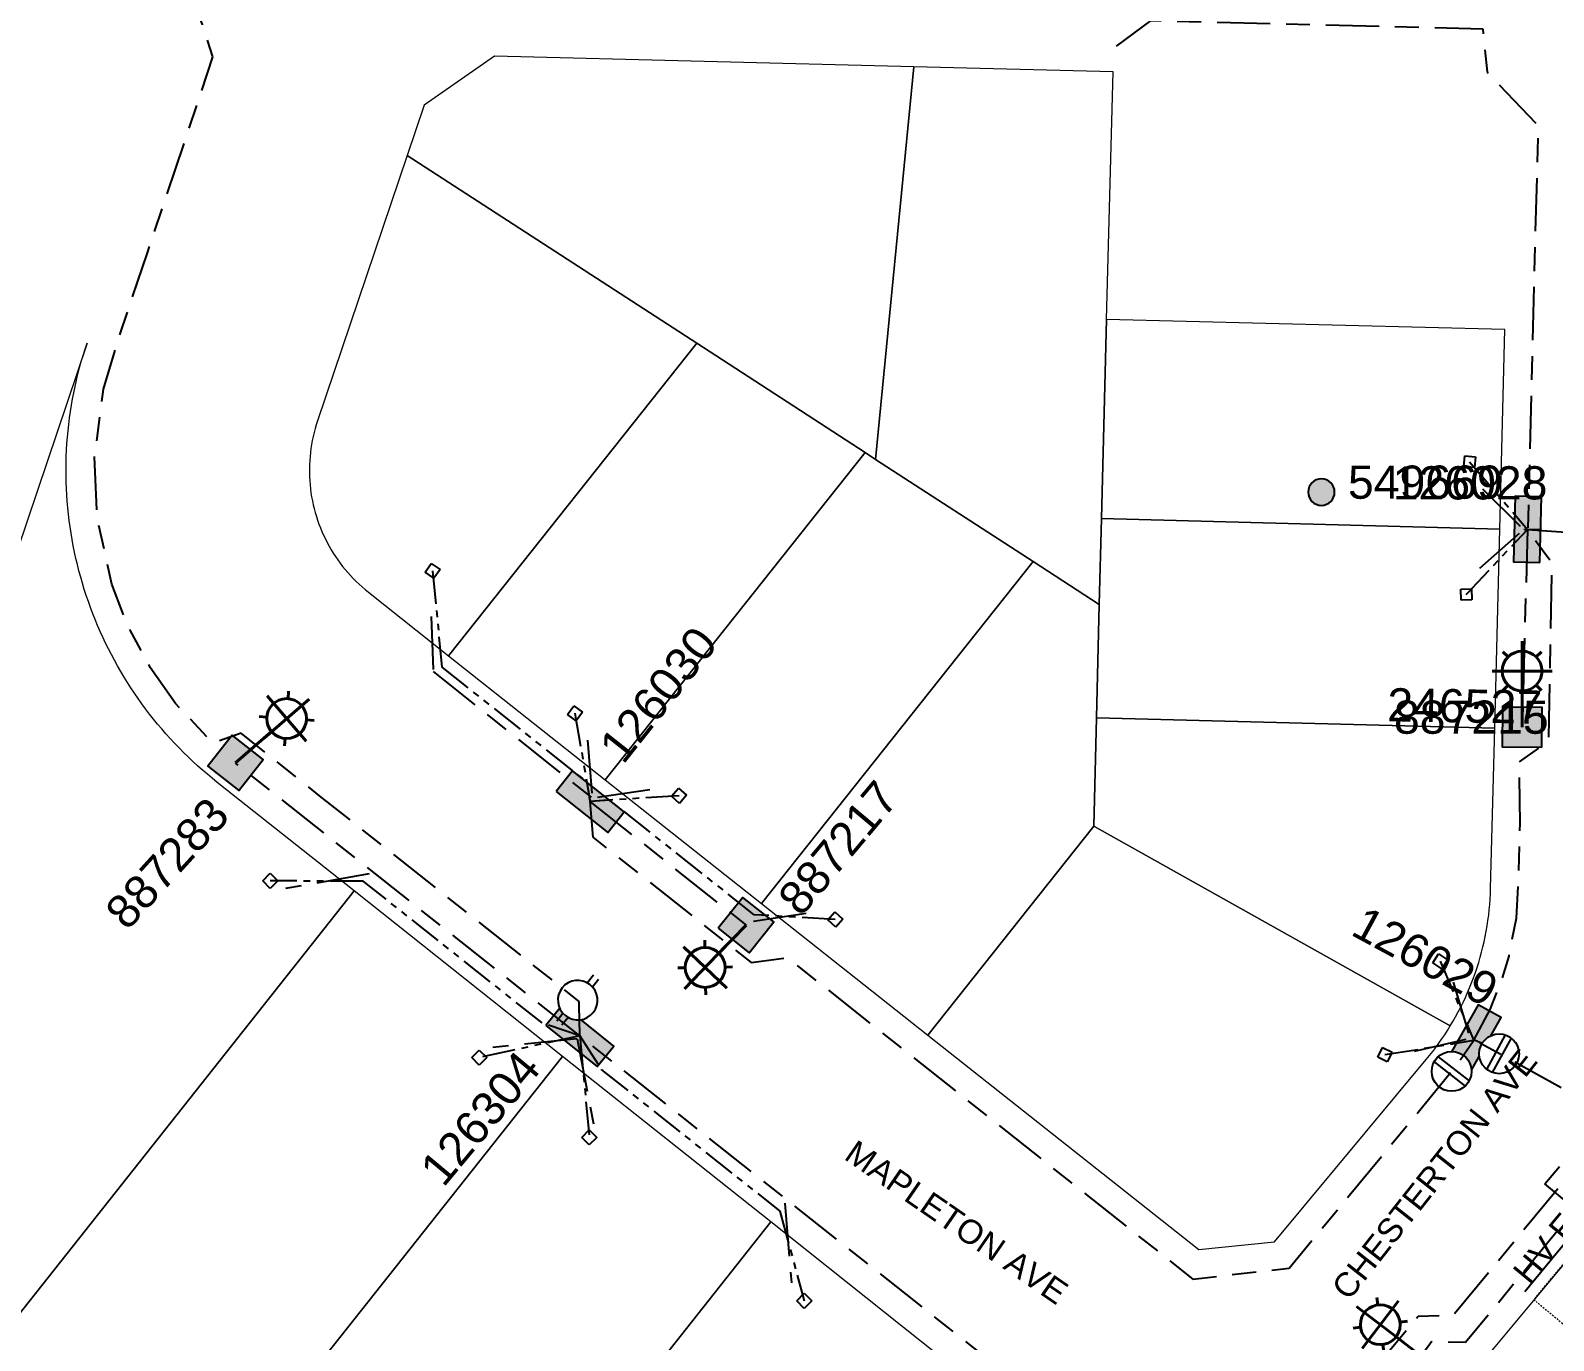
# Model space of a CAD drawing. Header units: metres. Extents: x 308667 to 309873, y 6270550 to 6271594.
# Drawn here: x 308833 to 308947.7, y 6271257.1 to 6271355.8 of the extents above; entities that cross this region are included whole.
import ezdxf
from ezdxf.enums import TextEntityAlignment as Align

# ---------------------------------------------------------------- set-up
doc = ezdxf.new("R2010")
doc.units = ezdxf.units.M
for name, pattern in [('Cable Exist UG', [8.2, 4, -1.2, 1.8, -1.2]), ('DASHED', [0.75, 0.5, -0.25]), ('HIDDEN2', [0.1875, 0.125, -0.0625]), ('PHANTOMX2', [5, 2.5, -0.5, 0.5, -0.5, 0.5, -0.5])]:
    doc.linetypes.add(name, pattern=pattern)
doc.layers.get('0').update_dxf_attribs({"color": 6})
for name, color, linetype, lineweight in [('Cadastre Land Parcels_SP_EXT', 96, 'Continuous', 15), ('Cadastre Other Property_SP_EXT', 96, 'DASHED', 15), ('Cadastre Roads_SP_EXT', 54, 'Continuous', 15), ('Mains_HV_EXT', 11, 'Continuous', 25), ('Mains_LV_EXT', 161, 'Continuous', 25), ('Mains_LV_SL_EXT', 141, 'Continuous', 25)]:
    doc.layers.add(name, color=color, linetype=linetype, lineweight=lineweight)
for name, color, linetype in [('Equip_LV_EXT', 7, 'Continuous'), ('Equip_SP_SL_EXT', 7, 'Continuous'), ('Services_SP_EXT', 42, 'PHANTOMX2'), ('SupportsOH_SP_TR_HV_LV_SL_EXT', 7, 'Continuous'), ('SupportsUG_SP_LV_EXT', 7, 'Continuous'), ('SupportsUG_SP_LV_SL_EXT', 7, 'Continuous'), ('Trench_SP_EXT', 7, 'Continuous')]:
    doc.layers.add(name, color=color, linetype=linetype)
doc.styles.add('COLUMN_LABEL', font='arial.ttf')
doc.styles.add('iecARIAL', font='arial.ttf', dxfattribs={"height": 2})
doc.styles.add('POLE_LABEL', font='arial.ttf', dxfattribs={"height": 2})
doc.styles.get("Standard").update_dxf_attribs({"font": 'arial.ttf'})
doc.linetypes.add('Cable E UG', pattern='A,6,-0.5,["E",Standard,S=1.7,R=0,X=0.5,Y=-1],-2.9', length=9.4)

# ---------------------------------------------------------------- blocks, each defined once
blk = doc.blocks.new('COLUMN_EXT')
blk.add_hatch(color=256).paths.add_polyline_path([(-1.49, 1.48), (-1.49, -1.49), (1.48, -1.49), (1.48, 1.48)])
blk.add_lwpolyline([(-1.49, -1.49), (1.48, -1.49), (1.48, 1.48), (-1.49, 1.48)], close=True)
for tag, height, style, flags, p in [('ASSET_NUM', 2.5, 'COLUMN_LABEL', 8, (2, 2)), ('STRUCTURE_PLANT_NUMBER', 0.2, 'POLE_LABEL', 9, (1.81, 0.03)), ('STREET_CODE', 0.2, 'COLUMN_LABEL', 9, (1.81, -0.2))]:
    blk.add_attdef(tag, text='', height=height, dxfattribs=dict(style=style, flags=flags)).set_placement(p, align=Align.MIDDLE_LEFT)
at = {"flags": 9}
for tag, p in [('COLUMN_TYPE', (1.81, -0.4)), ('OWNED_BY', (1.81, -0.6)), ('STATE', (1.81, -0.8)), ('USAGE', (1.81, -1)), ('LEGEND', (1.81, -1.2)), ('STREETNAME', (1.81, -1.6)), ('SUBURB', (1.81, -1.8)), ('LOCATION', (1.81, -1.4)), ('NOTES', (1.81, -2))]:
    blk.add_attdef(tag, text='', height=0.2, dxfattribs=at).set_placement(p, align=Align.MIDDLE_LEFT)
at = {"flags": 1}
blk.add_attdef('Z', (1.81, -2.35), '', height=0.2, dxfattribs=at)
blk = doc.blocks.new('PILLAR_EXT')
blk.add_hatch(color=256).paths.add_polyline_path([(-2.475, 0.99), (-2.475, -0.99), (2.475, -0.99), (2.475, 0.99)])
blk.add_lwpolyline([(-2.475, -0.99), (2.475, -0.99), (2.475, 0.99), (-2.475, 0.99)], close=True)
at = {"style": 'iecARIAL', "flags": 8}
blk.add_attdef('ASSET_NUM', (1.5, 3.5), '', height=2.5, dxfattribs=at)
for tag, p, flags in [('OWNED_BY', (0, -0.2), 9), ('STATE', (0, -0.4), 9), ('SUPPORT_TYPE', (0, -0.6), 9), ('USAGE', (0, -0.8), 9), ('LEGEND', (0, -1), 9), ('LOCATION', (0, -1.2), 9), ('STREETNAME', (0, -1.8), 9), ('SUBURB', (0, -2), 1), ('NOTES', (0, -1.4), 9), ('PARENT', (0, -1.6), 9)]:
    blk.add_attdef(tag, p, '', height=0.2, dxfattribs=dict(flags=flags))
blk = doc.blocks.new('*U408')
at = {"lineweight": 40}
for p, q in [((2.16, 1.87), (5.56, 4.81)), ((2.39, 5.04), (5.33, 1.63)), ((4.01, 5.39), (3.97, 4.83)), ((1.8, 3.49), (2.37, 3.45)), ((0, 0), (2.73, 2.36)), ((5.92, 3.19), (5.36, 3.23)), ((3.71, 1.28), (3.75, 1.84))]:
    blk.add_line(p, q, dxfattribs=at)
blk.add_circle((3.86, 3.34), 1.5, dxfattribs=at)
at = {"style": 'iecARIAL', "flags": 8}
blk.add_attdef('ASSET_NUM', (1.5, 1.5), '', height=2.5, dxfattribs=at)
for tag, p, height, flags in [('CONSTRUCTED_VOLTAGE', (0.98, -0.65), 0.2, 9), ('CONTROL_TYPE', (0.98, -0.85), 0.2, 9), ('LANTERN_PURPOSE', (0.98, -1.05), 0.2, 9), ('LANTERN_TYPE', (0.98, -1.25), 0.2, 9), ('LNUMBER', (2.18, -3.25), 2.5, 8), ('OPERATING_VOLTAGE', (0.98, -1.65), 0.2, 9), ('ORIENTATION', (0.98, -1.85), 0.2, 9), ('OWNED_BY', (0.98, -2.05), 0.2, 9), ('STATE', (0.98, -2.25), 0.2, 9), ('NO_PHASES', (0.98, -1.45), 0.2, 9), ('USAGE', (0.98, -2.45), 0.2, 9), ('CEXIST', (0.98, -2.65), 0.2, 9), ('CNEW', (0.98, -2.85), 0.2, 9), ('CNUMBER', (0.98, -3.05), 0.2, 9), ('CREMOVE', (0.98, -3.25), 0.2, 9), ('CREPLACE', (0.98, -3.45), 0.2, 9), ('LKINGHEIGHT', (0.98, -3.65), 0.2, 9), ('LBRACKET', (0.98, -3.85), 0.2, 9), ('LBRACKETVOCAB', (0.98, -4.05), 0.2, 9), ('LCATEGORY', (0.98, -4.25), 0.2, 9), ('LCHARGE1', (0.98, -4.45), 0.2, 9), ('LCHARGE1PERCENT', (0.98, -4.65), 0.2, 9), ('LCHARGE2', (0.98, -4.85), 0.2, 9), ('LCHARGE2PERCENT', (0.98, -5.05), 0.2, 9), ('LCHARGE3', (0.98, -5.25), 0.2, 9), ('LCHARGE3PERCENT', (0.98, -5.45), 0.2, 9), ('LEXIST', (0.98, -5.65), 0.2, 9), ('LLAMP', (0.98, -5.85), 0.2, 9), ('LLAMPVOCAB', (0.98, -6.05), 0.2, 9), ('LMAST', (0.98, -6.25), 0.2, 9), ('LMASTVOCAB', (0.98, -6.45), 0.2, 9), ('LNEW', (0.98, -6.65), 0.2, 9), ('LANTNUMBER', (0.98, -6.85), 0.2, 9), ('LOUTREACH', (0.98, -7.25), 0.2, 9), ('LOUTREACHVOCAB', (0.98, -7.45), 0.2, 9), ('LRATECODE', (0.98, -7.65), 0.2, 9), ('LREMOVE', (0.98, -7.85), 0.2, 9), ('LREPLACE', (0.98, -8.05), 0.2, 9), ('STREETNAME', (0.98, -9.25), 0.2, 9), ('LTYPE', (0.98, -8.25), 0.2, 9), ('LTYPEVOCAB', (0.98, -8.45), 0.2, 9), ('LEGEND', (0.98, -8.65), 0.2, 9), ('LOCATION', (0.98, -8.85), 0.2, 9), ('NOTES', (0.98, -9.05), 0.2, 9), ('SUBURB', (0.98, -9.45), 0.2, 1)]:
    blk.add_attdef(tag, p, '', height=height, dxfattribs=dict(flags=flags))
blk = doc.blocks.new('*U406')
at = {"lineweight": 40}
for p, q in [((-2.76, 2.12), (-6.33, 4.86)), ((-5.92, 1.71), (-3.18, 5.28)), ((-4.81, 5.54), (-4.74, 4.98)), ((-2.5, 3.76), (-3.06, 3.69)), ((-6.59, 3.22), (-6.03, 3.3)), ((0, 0), (-3.36, 2.58)), ((-4.28, 1.45), (-4.35, 2))]:
    blk.add_line(p, q, dxfattribs=at)
blk.add_circle((-4.55, 3.49), 1.5, dxfattribs=at)
at = {"style": 'iecARIAL', "flags": 8}
blk.add_attdef('ASSET_NUM', (1.5, 1.5), '', height=2.5, dxfattribs=at)
for tag, p, height, flags in [('CONSTRUCTED_VOLTAGE', (0.98, -0.65), 0.2, 9), ('CONTROL_TYPE', (0.98, -0.85), 0.2, 9), ('LANTERN_PURPOSE', (0.98, -1.05), 0.2, 9), ('LANTERN_TYPE', (0.98, -1.25), 0.2, 9), ('LNUMBER', (2.18, -3.25), 2.5, 8), ('OPERATING_VOLTAGE', (0.98, -1.65), 0.2, 9), ('ORIENTATION', (0.98, -1.85), 0.2, 9), ('OWNED_BY', (0.98, -2.05), 0.2, 9), ('STATE', (0.98, -2.25), 0.2, 9), ('NO_PHASES', (0.98, -1.45), 0.2, 9), ('USAGE', (0.98, -2.45), 0.2, 9), ('CEXIST', (0.98, -2.65), 0.2, 9), ('CNEW', (0.98, -2.85), 0.2, 9), ('CNUMBER', (0.98, -3.05), 0.2, 9), ('CREMOVE', (0.98, -3.25), 0.2, 9), ('CREPLACE', (0.98, -3.45), 0.2, 9), ('LKINGHEIGHT', (0.98, -3.65), 0.2, 9), ('LBRACKET', (0.98, -3.85), 0.2, 9), ('LBRACKETVOCAB', (0.98, -4.05), 0.2, 9), ('LCATEGORY', (0.98, -4.25), 0.2, 9), ('LCHARGE1', (0.98, -4.45), 0.2, 9), ('LCHARGE1PERCENT', (0.98, -4.65), 0.2, 9), ('LCHARGE2', (0.98, -4.85), 0.2, 9), ('LCHARGE2PERCENT', (0.98, -5.05), 0.2, 9), ('LCHARGE3', (0.98, -5.25), 0.2, 9), ('LCHARGE3PERCENT', (0.98, -5.45), 0.2, 9), ('LEXIST', (0.98, -5.65), 0.2, 9), ('LLAMP', (0.98, -5.85), 0.2, 9), ('LLAMPVOCAB', (0.98, -6.05), 0.2, 9), ('LMAST', (0.98, -6.25), 0.2, 9), ('LMASTVOCAB', (0.98, -6.45), 0.2, 9), ('LNEW', (0.98, -6.65), 0.2, 9), ('LANTNUMBER', (0.98, -6.85), 0.2, 9), ('LOUTREACH', (0.98, -7.25), 0.2, 9), ('LOUTREACHVOCAB', (0.98, -7.45), 0.2, 9), ('LRATECODE', (0.98, -7.65), 0.2, 9), ('LREMOVE', (0.98, -7.85), 0.2, 9), ('LREPLACE', (0.98, -8.05), 0.2, 9), ('STREETNAME', (0.98, -9.25), 0.2, 9), ('LTYPE', (0.98, -8.25), 0.2, 9), ('LTYPEVOCAB', (0.98, -8.45), 0.2, 9), ('LEGEND', (0.98, -8.65), 0.2, 9), ('LOCATION', (0.98, -8.85), 0.2, 9), ('NOTES', (0.98, -9.05), 0.2, 9), ('SUBURB', (0.98, -9.45), 0.2, 1)]:
    blk.add_attdef(tag, p, '', height=height, dxfattribs=dict(flags=flags))
blk = doc.blocks.new('*U407')
at = {"lineweight": 40}
for p, q in [((0, 0), (-2.04, -2.11)), ((-3.11, -1.13), (-3.1, -1.69)), ((-1.46, -4.75), (-4.7, -1.63)), ((-1.52, -1.57), (-4.64, -4.81)), ((-5.14, -3.22), (-4.58, -3.21)), ((-1.02, -3.15), (-1.58, -3.16)), ((-3.04, -5.25), (-3.05, -4.69))]:
    blk.add_line(p, q, dxfattribs=at)
blk.add_circle((-3.08, -3.19), 1.5, dxfattribs=at)
at = {"style": 'iecARIAL', "flags": 8}
blk.add_attdef('ASSET_NUM', (1.5, 1.5), '', height=2.5, dxfattribs=at)
for tag, p, height, flags in [('CONSTRUCTED_VOLTAGE', (0.98, -0.65), 0.2, 9), ('CONTROL_TYPE', (0.98, -0.85), 0.2, 9), ('LANTERN_PURPOSE', (0.98, -1.05), 0.2, 9), ('LANTERN_TYPE', (0.98, -1.25), 0.2, 9), ('LNUMBER', (2.18, -3.25), 2.5, 8), ('OPERATING_VOLTAGE', (0.98, -1.65), 0.2, 9), ('ORIENTATION', (0.98, -1.85), 0.2, 9), ('OWNED_BY', (0.98, -2.05), 0.2, 9), ('STATE', (0.98, -2.25), 0.2, 9), ('NO_PHASES', (0.98, -1.45), 0.2, 9), ('USAGE', (0.98, -2.45), 0.2, 9), ('CEXIST', (0.98, -2.65), 0.2, 9), ('CNEW', (0.98, -2.85), 0.2, 9), ('CNUMBER', (0.98, -3.05), 0.2, 9), ('CREMOVE', (0.98, -3.25), 0.2, 9), ('CREPLACE', (0.98, -3.45), 0.2, 9), ('LKINGHEIGHT', (0.98, -3.65), 0.2, 9), ('LBRACKET', (0.98, -3.85), 0.2, 9), ('LBRACKETVOCAB', (0.98, -4.05), 0.2, 9), ('LCATEGORY', (0.98, -4.25), 0.2, 9), ('LCHARGE1', (0.98, -4.45), 0.2, 9), ('LCHARGE1PERCENT', (0.98, -4.65), 0.2, 9), ('LCHARGE2', (0.98, -4.85), 0.2, 9), ('LCHARGE2PERCENT', (0.98, -5.05), 0.2, 9), ('LCHARGE3', (0.98, -5.25), 0.2, 9), ('LCHARGE3PERCENT', (0.98, -5.45), 0.2, 9), ('LEXIST', (0.98, -5.65), 0.2, 9), ('LLAMP', (0.98, -5.85), 0.2, 9), ('LLAMPVOCAB', (0.98, -6.05), 0.2, 9), ('LMAST', (0.98, -6.25), 0.2, 9), ('LMASTVOCAB', (0.98, -6.45), 0.2, 9), ('LNEW', (0.98, -6.65), 0.2, 9), ('LANTNUMBER', (0.98, -6.85), 0.2, 9), ('LOUTREACH', (0.98, -7.25), 0.2, 9), ('LOUTREACHVOCAB', (0.98, -7.45), 0.2, 9), ('LRATECODE', (0.98, -7.65), 0.2, 9), ('LREMOVE', (0.98, -7.85), 0.2, 9), ('LREPLACE', (0.98, -8.05), 0.2, 9), ('STREETNAME', (0.98, -9.25), 0.2, 9), ('LTYPE', (0.98, -8.25), 0.2, 9), ('LTYPEVOCAB', (0.98, -8.45), 0.2, 9), ('LEGEND', (0.98, -8.65), 0.2, 9), ('LOCATION', (0.98, -8.85), 0.2, 9), ('NOTES', (0.98, -9.05), 0.2, 9), ('SUBURB', (0.98, -9.45), 0.2, 1)]:
    blk.add_attdef(tag, p, '', height=height, dxfattribs=dict(flags=flags))
blk = doc.blocks.new('SL_LANTERN_EXT')
at = {"lineweight": 40}
for p, q in [((0, 1.97), (0, 6.47)), ((-1.46, 5.68), (-1.06, 5.28)), ((1.46, 5.68), (1.06, 5.28)), ((-2.25, 4.22), (2.25, 4.22)), ((-1.46, 2.76), (-1.06, 3.16)), ((0, 0), (0, 2.72)), ((1.46, 2.76), (1.06, 3.16))]:
    blk.add_line(p, q, dxfattribs=at)
blk.add_circle((0, 4.22), 1.5, dxfattribs=at)
at = {"style": 'iecARIAL', "flags": 8}
blk.add_attdef('ASSET_NUM', (1.5, 1.5), '', height=2.5, dxfattribs=at)
for tag, p, height, flags in [('CONSTRUCTED_VOLTAGE', (0.98, -0.65), 0.2, 9), ('CONTROL_TYPE', (0.98, -0.85), 0.2, 9), ('LANTERN_PURPOSE', (0.98, -1.05), 0.2, 9), ('LANTERN_TYPE', (0.98, -1.25), 0.2, 9), ('LNUMBER', (2.18, -3.25), 2.5, 8), ('OPERATING_VOLTAGE', (0.98, -1.65), 0.2, 9), ('ORIENTATION', (0.98, -1.85), 0.2, 9), ('OWNED_BY', (0.98, -2.05), 0.2, 9), ('STATE', (0.98, -2.25), 0.2, 9), ('NO_PHASES', (0.98, -1.45), 0.2, 9), ('USAGE', (0.98, -2.45), 0.2, 9), ('CEXIST', (0.98, -2.65), 0.2, 9), ('CNEW', (0.98, -2.85), 0.2, 9), ('CNUMBER', (0.98, -3.05), 0.2, 9), ('CREMOVE', (0.98, -3.25), 0.2, 9), ('CREPLACE', (0.98, -3.45), 0.2, 9), ('LKINGHEIGHT', (0.98, -3.65), 0.2, 9), ('LBRACKET', (0.98, -3.85), 0.2, 9), ('LBRACKETVOCAB', (0.98, -4.05), 0.2, 9), ('LCATEGORY', (0.98, -4.25), 0.2, 9), ('LCHARGE1', (0.98, -4.45), 0.2, 9), ('LCHARGE1PERCENT', (0.98, -4.65), 0.2, 9), ('LCHARGE2', (0.98, -4.85), 0.2, 9), ('LCHARGE2PERCENT', (0.98, -5.05), 0.2, 9), ('LCHARGE3', (0.98, -5.25), 0.2, 9), ('LCHARGE3PERCENT', (0.98, -5.45), 0.2, 9), ('LEXIST', (0.98, -5.65), 0.2, 9), ('LLAMP', (0.98, -5.85), 0.2, 9), ('LLAMPVOCAB', (0.98, -6.05), 0.2, 9), ('LMAST', (0.98, -6.25), 0.2, 9), ('LMASTVOCAB', (0.98, -6.45), 0.2, 9), ('LNEW', (0.98, -6.65), 0.2, 9), ('LANTNUMBER', (0.98, -6.85), 0.2, 9), ('LOUTREACH', (0.98, -7.25), 0.2, 9), ('LOUTREACHVOCAB', (0.98, -7.45), 0.2, 9), ('LRATECODE', (0.98, -7.65), 0.2, 9), ('LREMOVE', (0.98, -7.85), 0.2, 9), ('LREPLACE', (0.98, -8.05), 0.2, 9), ('STREETNAME', (0.98, -9.25), 0.2, 9), ('LTYPE', (0.98, -8.25), 0.2, 9), ('LTYPEVOCAB', (0.98, -8.45), 0.2, 9), ('LEGEND', (0.98, -8.65), 0.2, 9), ('LOCATION', (0.98, -8.85), 0.2, 9), ('NOTES', (0.98, -9.05), 0.2, 9), ('SUBURB', (0.98, -9.45), 0.2, 1)]:
    blk.add_attdef(tag, p, '', height=height, dxfattribs=dict(flags=flags))
blk = doc.blocks.new('CCP_EXT')
at = {"flags": 9}
for tag, p in [('STATE', (0, -1.8)), ('LEGEND', (0, -1.4)), ('LIFE_SUPPORT', (0, -1.6)), ('NOTES', (0, -2))]:
    blk.add_attdef(tag, text='', height=0.2, dxfattribs=at).set_placement(p, align=Align.MIDDLE_LEFT)
blk.add_wipeout([(0, 0.57), (0.57, 0), (0, -0.57), (-0.57, 0)])
blk.add_lwpolyline([(-0.57, 0), (0, 0.57), (0.57, 0), (0, -0.57), (-0.57, 0)])
at = {"flags": 1}
blk.add_attdef('Z', (0, 0), '', height=0.2, dxfattribs=at)
at = {"flags": 9}
for tag, p in [('CCP_TYPE', (0, 0)), ('CONSTRUCTED_VOLTAGE', (0, -0.2)), ('OPERATING_VOLTAGE', (0, -0.6)), ('ORIENTATION', (0, -0.8)), ('OWNED_BY', (0, -1)), ('NO_PHASES', (0, -0.4)), ('USAGE', (0, -1.2))]:
    blk.add_attdef(tag, text='', height=0.2, dxfattribs=at).set_placement(p, align=Align.MIDDLE_LEFT)
blk = doc.blocks.new('POLE_EXT')
blk.add_hatch(color=256).paths.add_polyline_path([(-1, 0, 1), (1, 0, 1)])
blk.add_lwpolyline([(-1, 0, 1), (1, 0, 1)], format="xyb", close=True)
at = {"flags": 8}
blk.add_attdef('pNumber', text='', height=2, dxfattribs=at).set_placement((3, 2.5), align=Align.MIDDLE_CENTER)
at = {"style": 'POLE_LABEL', "flags": 9}
for tag, p in [('STRUCTURE_PLANT_NUMBER', (1.35, 0.03)), ('STREET_CODE', (1.35, -0.2))]:
    blk.add_attdef(tag, text='', height=0.2, dxfattribs=at).set_placement(p, align=Align.MIDDLE_LEFT)
at = {"flags": 9}
for tag, p in [('OWNED_BY', (1.35, -0.4)), ('SPECIAL_USE', (1.35, -0.8)), ('STATE', (1.35, -1)), ('PARENT', (1.35, -0.6)), ('USAGE', (1.35, -1.2)), ('cLV', (1.35, -1.4)), ('hDepth', (1.35, -1.6)), ('hDia', (1.35, -1.8)), ('cHV', (1.35, -2)), ('LBRACKET', (1.35, -2.2)), ('LExisting', (1.35, -2.4)), ('cLinedev', (1.35, -3.4)), ('LANTNUMBER', (1.35, -2.6)), ('LOther', (1.35, -2.8)), ('LRemove', (1.35, -3)), ('LEGEND', (1.35, -3.2)), ('pExisting', (1.35, -3.8)), ('pFooting', (1.35, -4.4)), ('pNew', (1.35, -4.6)), ('LOCATION', (1.35, -3.6)), ('PFNUMBER', (1.35, -4)), ('NEWPFNUMBER', (1.35, -4.2)), ('pRelocate', (1.35, -5)), ('pRemove', (1.35, -5.2)), ('pReplace', (1.35, -5.4)), ('pStay', (1.35, -5.6)), ('pType', (1.35, -5.8)), ('cspan', (1.35, -6)), ('STREETNAME', (1.35, -6.2)), ('SUBURB', (1.35, -6.4)), ('NOTES', (1.35, -6.6)), ('MAINTAINED_BY', (1.36, -6.81)), ('OPERATED_BY', (1.36, -7.01))]:
    blk.add_attdef(tag, text='', height=0.2, dxfattribs=at).set_placement(p, align=Align.MIDDLE_LEFT)
at = {"flags": 1}
blk.add_attdef('Z', (1.35, -7.33), '', height=0.2, dxfattribs=at)
blk = doc.blocks.new('LV_UG_LINKS_OPEN_EXT')
for p, q in [((-0.25, 1.47), (-0.25, 2.22)), ((0.25, 1.47), (0.25, 2.22)), ((-0.25, -1.47), (-0.25, -2.22)), ((0.25, -1.47), (0.25, -2.22))]:
    blk.add_line(p, q)
at = {"flags": 9}
for tag, p in [('ACTUAL_STATUS', (0, 0)), ('CONSTRUCTED_VOLTAGE', (0, -0.2)), ('OPERATING_VOLTAGE', (0, -0.6)), ('ORIENTATION', (0, -0.8)), ('STATE', (0, -1)), ('SWITCH_TYPE', (0, -1.2)), ('NO_PHASES', (0, -0.4)), ('USAGE', (0, -1.4)), ('NOTES', (0, -1.6))]:
    blk.add_attdef(tag, text='', height=0.2, dxfattribs=at).set_placement(p, align=Align.MIDDLE_LEFT)
at = {"flags": 1}
blk.add_attdef('Z', (0, 0), '', height=0.2, dxfattribs=at)
blk.add_wipeout([(-0.25, 1.47), (-0.43, 1.43), (-0.61, 1.36), (-0.77, 1.28), (-0.93, 1.17), (-1.07, 1.05), (-1.19, 0.9), (-1.29, 0.75), (-1.38, 0.58), (-1.44, 0.4), (-1.48, 0.22), (-1.49, 0.03), (-1.49, -0.16), (-1.45, -0.34), (-1.4, -0.52), (-1.32, -0.69), (-1.23, -0.85), (-1.11, -1), (-0.98, -1.13), (-0.83, -1.24), (-0.66, -1.34), (-0.49, -1.41), (-0.31, -1.46), (-0.13, -1.49), (0.06, -1.49), (0.25, -1.47), (0.43, -1.43), (0.61, -1.36), (0.77, -1.28), (0.93, -1.17), (1.07, -1.05), (1.19, -0.9), (1.29, -0.75), (1.38, -0.58), (1.44, -0.4), (1.48, -0.22), (1.49, -0.03), (1.49, 0.16), (1.45, 0.34), (1.4, 0.52), (1.32, 0.69), (1.23, 0.85), (1.11, 1), (0.98, 1.13), (0.83, 1.24), (0.66, 1.34), (0.49, 1.41), (0.31, 1.46), (0.13, 1.49), (-0.06, 1.49)])
blk.add_lwpolyline([(0, -1.49, 1), (0, 1.49, 1)], format="xyb", close=True)
blk = doc.blocks.new('LV_UG_LINKS_CLOSED_EXT')
blk.add_wipeout([(-1.06, 1.06), (-1.18, 0.92), (-1.29, 0.76), (-1.37, 0.59), (-1.43, 0.42), (-1.48, 0.23), (-1.49, 0.05), (-1.49, -0.14), (-1.46, -0.33), (-1.41, -0.51), (-1.33, -0.68), (-1.24, -0.84), (-1.12, -0.99), (-0.99, -1.12), (-0.84, -1.24), (-0.68, -1.33), (-0.51, -1.41), (-0.33, -1.46), (-0.14, -1.49), (0.05, -1.49), (0.23, -1.48), (0.42, -1.43), (0.59, -1.37), (0.76, -1.29), (0.92, -1.18), (1.06, -1.06), (1.18, -0.92), (1.29, -0.76), (1.37, -0.59), (1.43, -0.42), (1.48, -0.23), (1.49, -0.05), (1.49, 0.14), (1.46, 0.33), (1.41, 0.51), (1.33, 0.68), (1.24, 0.84), (1.12, 0.99), (0.99, 1.12), (0.84, 1.24), (0.68, 1.33), (0.51, 1.41), (0.33, 1.46), (0.14, 1.49), (-0.05, 1.49), (-0.23, 1.48), (-0.42, 1.43), (-0.59, 1.37), (-0.76, 1.29), (-0.92, 1.18)])
for p, q in [((-0.25, -1.48), (-0.25, 1.48)), ((0.25, -1.48), (0.25, 1.48))]:
    blk.add_line(p, q)
blk.add_circle((0, 0), 1.5)
at = {"flags": 9}
for tag, p in [('ACTUAL_STATUS', (0, 0)), ('CONSTRUCTED_VOLTAGE', (0, -0.2)), ('OPERATING_VOLTAGE', (0, -0.6)), ('ORIENTATION', (0, -0.8)), ('STATE', (0, -1)), ('SWITCH_TYPE', (0, -1.2)), ('NO_PHASES', (0, -0.4)), ('USAGE', (0, -1.4)), ('NOTES', (0, -1.6))]:
    blk.add_attdef(tag, text='', height=0.2, dxfattribs=at).set_placement(p, align=Align.MIDDLE_LEFT)
at = {"flags": 1}
blk.add_attdef('Z', (0, 0), '', height=0.2, dxfattribs=at)

msp = doc.modelspace()

# ---------------------------------------------------------------- linework, layer by layer
at = {"layer": 'Cadastre Land Parcels_SP_EXT', "linetype": 'Continuous'}
for points in [[(308899.531, 6271353.02), (308867.946, 6271353.832), (308862.658, 6271350.139), (308861.38, 6271346.353), (308883.176, 6271332.205), (308895.849, 6271323.979), (308896.638, 6271323.468), (308899.531, 6271353.02)], [(308913.652, 6271319.003), (308914.033, 6271333.999), (308914.532, 6271352.635), (308899.531, 6271353.02), (308896.638, 6271323.468), (308908.494, 6271315.77), (308913.487, 6271312.529), (308913.652, 6271319.003)], [(308883.176, 6271332.205), (308861.38, 6271346.353), (308854.636, 6271326.368), (308854.542, 6271326.079), (308854.455, 6271325.786), (308854.376, 6271325.492), (308854.306, 6271325.196), (308854.242, 6271324.898), (308854.186, 6271324.597), (308854.139, 6271324.297), (308854.1, 6271323.994), (308854.068, 6271323.691), (308854.044, 6271323.386), (308854.029, 6271323.082), (308854.021, 6271322.777), (308854.02, 6271322.473), (308854.029, 6271322.168), (308854.045, 6271321.863), (308854.069, 6271321.559), (308854.101, 6271321.256), (308854.141, 6271320.953), (308854.189, 6271320.652), (308854.244, 6271320.353), (308854.308, 6271320.055), (308854.38, 6271319.758), (308854.458, 6271319.463), (308854.545, 6271319.171), (308854.639, 6271318.881), (308854.741, 6271318.592), (308854.851, 6271318.308), (308854.967, 6271318.027), (308855.092, 6271317.748), (308855.223, 6271317.472), (308855.361, 6271317.201), (308855.507, 6271316.933), (308855.659, 6271316.667), (308855.819, 6271316.407), (308855.985, 6271316.152), (308856.157, 6271315.901), (308856.337, 6271315.654), (308856.523, 6271315.411), (308856.714, 6271315.173), (308856.913, 6271314.942), (308857.117, 6271314.715), (308857.327, 6271314.493), (308857.543, 6271314.277), (308857.763, 6271314.066), (308857.99, 6271313.863), (308858.222, 6271313.664), (308858.459, 6271313.471), (308864.506, 6271308.683), (308883.176, 6271332.205)], [(308944.021, 6271333.234), (308914.033, 6271333.999), (308913.652, 6271319.003), (308943.629, 6271318.221), (308944.021, 6271333.234)], [(308895.849, 6271323.979), (308883.176, 6271332.205), (308864.506, 6271308.683), (308876.296, 6271299.347), (308895.849, 6271323.979)], [(308908.494, 6271315.77), (308896.638, 6271323.468), (308895.849, 6271323.979), (308876.296, 6271299.347), (308888.059, 6271290.03), (308908.494, 6271315.77)], [(308943.629, 6271318.221), (308913.652, 6271319.003), (308913.487, 6271312.529), (308913.271, 6271304.006), (308943.249, 6271303.226), (308943.629, 6271318.221)], [(308913.064, 6271295.846), (308913.271, 6271304.006), (308913.487, 6271312.529), (308908.494, 6271315.77), (308888.059, 6271290.03), (308900.579, 6271280.115), (308913.064, 6271295.846)], [(308940.109, 6271281.152), (308940.309, 6271281.504), (308940.502, 6271281.86), (308940.688, 6271282.218), (308940.867, 6271282.58), (308941.04, 6271282.945), (308941.205, 6271283.314), (308941.363, 6271283.687), (308941.513, 6271284.061), (308941.657, 6271284.439), (308941.794, 6271284.82), (308941.922, 6271285.203), (308942.044, 6271285.588), (308942.157, 6271285.975), (308942.264, 6271286.365), (308942.363, 6271286.758), (308942.454, 6271287.151), (308942.538, 6271287.547), (308942.614, 6271287.944), (308942.681, 6271288.342), (308942.742, 6271288.742), (308942.796, 6271289.142), (308942.84, 6271289.544), (308942.878, 6271289.946), (308942.908, 6271290.349), (308942.929, 6271290.752), (308942.944, 6271291.157), (308943.249, 6271303.226), (308913.271, 6271304.006), (308913.064, 6271295.846), (308939.903, 6271280.806), (308940.109, 6271281.152)], [(308926.663, 6271264.556), (308938.097, 6271278.276), (308938.342, 6271278.578), (308938.582, 6271278.884), (308938.817, 6271279.193), (308939.046, 6271279.508), (308939.27, 6271279.826), (308939.486, 6271280.148), (308939.697, 6271280.475), (308939.903, 6271280.806), (308913.064, 6271295.846), (308900.579, 6271280.115), (308920.966, 6271263.969), (308926.663, 6271264.556)], [(308844.821, 6271242.835), (308873.066, 6271278.512), (308857.385, 6271290.97), (308808.071, 6271228.675), (308811.881, 6271221.899), (308819.877, 6271216.144), (308822.251, 6271215.161), (308844.821, 6271242.835)], [(308888.747, 6271266.055), (308873.066, 6271278.512), (308844.821, 6271242.835), (308822.251, 6271215.161), (308829.301, 6271212.238), (308841.104, 6271205.769), (308888.747, 6271266.055)], [(308973.813, 6271261.752), (308955.668, 6271272.491), (308955.404, 6271272.036), (308955.135, 6271271.586), (308954.86, 6271271.139), (308954.579, 6271270.697), (308954.291, 6271270.258), (308953.998, 6271269.821), (308953.698, 6271269.391), (308953.394, 6271268.964), (308953.084, 6271268.541), (308952.767, 6271268.122), (308952.445, 6271267.709), (308952.117, 6271267.298), (308951.784, 6271266.893), (308940.623, 6271253.498), (308941.202, 6271247.943), (308953.918, 6271237.872), (308973.813, 6271261.752)], [(308879.02, 6271221.489), (308904.428, 6271253.596), (308888.747, 6271266.055), (308841.104, 6271205.769), (308857.367, 6271194.685), (308879.02, 6271221.489)]]:
    msp.add_lwpolyline(points, close=True, dxfattribs=at)
msp.add_lwpolyline([(308808.071, 6271228.675), (308857.385, 6271290.97), (308857.385, 6271290.97), (308847.09, 6271299.149), (308846.713, 6271299.453), (308846.341, 6271299.762), (308845.973, 6271300.077), (308845.611, 6271300.398), (308845.253, 6271300.726), (308844.901, 6271301.058), (308844.555, 6271301.396), (308844.214, 6271301.74), (308843.88, 6271302.09), (308843.549, 6271302.443), (308843.226, 6271302.804), (308842.908, 6271303.169), (308842.596, 6271303.539), (308842.29, 6271303.914), (308841.991, 6271304.294), (308841.696, 6271304.678), (308841.41, 6271305.069), (308841.129, 6271305.463), (308840.854, 6271305.86), (308840.585, 6271306.263), (308840.325, 6271306.67), (308840.069, 6271307.081), (308839.821, 6271307.497), (308839.579, 6271307.916), (308839.345, 6271308.34), (308839.116, 6271308.766), (308838.896, 6271309.197), (308838.682, 6271309.632), (308838.475, 6271310.068), (308838.275, 6271310.51), (308838.083, 6271310.952), (308837.897, 6271311.4), (308837.719, 6271311.849), (308837.548, 6271312.302), (308837.384, 6271312.758), (308837.228, 6271313.216), (308837.079, 6271313.676), (308836.939, 6271314.138), (308836.804, 6271314.603), (308836.678, 6271315.07), (308836.559, 6271315.539), (308836.449, 6271316.009), (308836.345, 6271316.483), (308836.25, 6271316.956), (308836.161, 6271317.432), (308836.081, 6271317.909), (308836.008, 6271318.387), (308835.944, 6271318.867), (308835.886, 6271319.347), (308835.837, 6271319.828), (308835.795, 6271320.31), (308835.762, 6271320.792), (308835.735, 6271321.274), (308835.718, 6271321.758), (308835.707, 6271322.241), (308835.705, 6271322.725), (308835.711, 6271323.208), (308835.724, 6271323.692), (308835.745, 6271324.174), (308835.773, 6271324.658), (308835.81, 6271325.139), (308835.854, 6271325.621), (308835.907, 6271326.102), (308835.966, 6271326.582), (308836.035, 6271327.06), (308836.109, 6271327.538), (308836.193, 6271328.014), (308836.284, 6271328.489), (308836.382, 6271328.963), (308836.489, 6271329.434), (308836.602, 6271329.904), (308836.723, 6271330.373), (308836.852, 6271330.839), (308837.288, 6271332.221), (308813.221, 6271260.883)], dxfattribs=at)
at = {"layer": 'Cadastre Other Property_SP_EXT', "linetype": 'HIDDEN2'}
msp.add_lwpolyline([(308946.188, 6271260.211), (308948.302, 6271258.451), (308948.302, 6271258.451, 0.3990203), (308955.342, 6271259.094), (308955.342, 6271259.094), (308958.862, 6271263.32), (308958.862, 6271263.32, 0.3309995), (308958.219, 6271270.361), (308958.219, 6271270.361), (308955.668, 6271272.491), (308955.668, 6271272.491, -0.0303425), (308953.083, 6271268.541), (308953.083, 6271268.541), (308946.188, 6271260.211)], format="xyb", close=True, dxfattribs=at)
at = {"layer": 'Mains_HV_EXT', "linetype": 'Cable Exist UG', "flags": 128}
msp.add_lwpolyline([(308954.592, 6271265.24), (308953.626, 6271263.53), (308947.022, 6271268.911), (308949.327, 6271271.662), (308949.327, 6271271.662, 0.0438086), (308951.291, 6271274.764), (308951.291, 6271274.764), (308951.34, 6271274.859), (308951.393, 6271274.951), (308951.393, 6271274.951, 0.097136), (308955.559, 6271287.277), (308955.559, 6271287.277, 0.0267074), (308955.844, 6271290.874), (308955.844, 6271290.874), (308956.108, 6271301.237), (308956.502, 6271316.73), (308956.583, 6271319.89), (308957.339, 6271349.567), (308963.852, 6271355.756)], format="xyb", dxfattribs=at)
at = {"layer": 'Mains_HV_EXT', "linetype": 'Cable E UG', "flags": 128}
msp.add_lwpolyline([(308948.703, 6271264.649), (308945.514, 6271260.799)], dxfattribs=at)
at = {"layer": 'Mains_LV_EXT', "linetype": 'Cable Exist UG', "flags": 128}
for points in [[(308945.721, 6271318.198), (308955.521, 6271317.463), (308955.108, 6271301.263), (308959.107, 6271301.161)], [(308954.592, 6271265.24), (308952.86, 6271265.903), (308948.583, 6271269.242), (308940.153, 6271259.029), (308937.483, 6271258.941), (308934.484, 6271255.319), (308935.463, 6271244.563), (308938.305, 6271242.45), (308935.682, 6271236.522), (308939.187, 6271234.287), (308937.114, 6271230.365)], [(308952.549, 6271236.321), (308951.257, 6271234.834), (308937.385, 6271245.819), (308936.575, 6271254.441), (308938.504, 6271257.038), (308941.064, 6271256.997), (308948.678, 6271266.253), (308952.738, 6271264.871), (308954.592, 6271265.24)]]:
    msp.add_lwpolyline(points, dxfattribs=at)
at = {"layer": 'Mains_LV_SL_EXT', "linetype": 'Cable Exist UG'}
msp.add_lwpolyline([(308945.721, 6271318.198), (308945.315, 6271303.308)], dxfattribs=at)
at = {"layer": 'Trench_SP_EXT', "linetype": 'Cable Exist UG'}
for points in [[(308942.325, 6271321.252), (308945.436, 6271318.183)], [(308942.124, 6271315.267), (308945.436, 6271318.183)], [(308946.733, 6271318.154), (308945.436, 6271318.183)], [(308874.958, 6271302.321), (308875.322, 6271297.95)], [(308879.661, 6271298.595), (308875.322, 6271297.95)], [(308891.418, 6271289.28), (308887.098, 6271288.62)], [(308940.135, 6271284.101), (308941.381, 6271279.892)], [(308937.208, 6271278.9), (308941.381, 6271279.892)], [(308942.567, 6271279.389), (308941.656, 6271279.767)], [(308889.811, 6271267.461), (308890.303, 6271261.478)]]:
    msp.add_lwpolyline(points, dxfattribs=at)

# ---------------------------------------------------------------- block references
at = {"layer": 'Equip_SP_SL_EXT'}
ref = msp.add_blockref('SL_LANTERN_EXT', (308945.315, 6271303.308), dxfattribs=at)
ref.add_attrib('ASSET_NUM', '246527', dxfattribs={"layer": '0', "height": 2.5, "rotation": 359.06413, "style": 'iecARIAL'}).set_placement((308946.815, 6271304.808), align=Align.MIDDLE_RIGHT)
for name, p in [('*U408', (308848.449, 6271300.614)), ('*U407', (308886.894, 6271288.4)), ('*U406', (308939.187, 6271254.823))]:
    msp.add_blockref(name, p, dxfattribs=at)
at = {"layer": 'SupportsUG_SP_LV_EXT'}
ref = msp.add_blockref('PILLAR_EXT', (308945.721, 6271318.198), dxfattribs=dict(at, rotation=88.51321308801676))
ref.add_attrib('ASSET_NUM', '126028', dxfattribs={"layer": '0', "height": 2.5, "style": 'iecARIAL'}).set_placement((308947.221, 6271321.698), align=Align.MIDDLE_RIGHT)
ref = msp.add_blockref('PILLAR_EXT', (308875.161, 6271297.697), dxfattribs=dict(at, rotation=321.6762678124647))
ref.add_attrib('ASSET_NUM', '126030', dxfattribs={"layer": '0', "height": 2.5, "rotation": 51.61798, "style": 'iecARIAL'}).set_placement((308876.661, 6271301.197), align=Align.MIDDLE_LEFT)
ref = msp.add_blockref('PILLAR_EXT', (308941.656, 6271279.767), dxfattribs=dict(at, rotation=60.67199062984768))
ref.add_attrib('ASSET_NUM', '126029', dxfattribs={"layer": '0', "height": 2.5, "rotation": 331.5462, "style": 'iecARIAL'}).set_placement((308943.156, 6271283.267), align=Align.MIDDLE_RIGHT)
ref = msp.add_blockref('PILLAR_EXT', (308874.378, 6271280.071), dxfattribs=dict(at, rotation=321.3097467309975))
ref.add_attrib('ASSET_NUM', '126304', dxfattribs={"layer": '0', "height": 2.5, "rotation": 50.21213, "style": 'iecARIAL'}).set_placement((308870.606, 6271278.338), align=Align.MIDDLE_RIGHT)
at = {"layer": 'SupportsUG_SP_LV_SL_EXT'}
ref = msp.add_blockref('COLUMN_EXT', (308945.315, 6271303.308), dxfattribs=dict(at, rotation=89.55095425534172))
ref.add_attrib('ASSET_NUM', '887215', dxfattribs={"layer": '0', "height": 2.5, "style": 'COLUMN_LABEL'}).set_placement((308947.315, 6271304.058), align=Align.MIDDLE_RIGHT)
ref = msp.add_blockref('COLUMN_EXT', (308848.462, 6271300.605), dxfattribs=dict(at, rotation=231.7673869503608))
ref.add_attrib('ASSET_NUM', '887283', dxfattribs={"layer": '0', "height": 2.5, "rotation": 47.74858, "style": 'COLUMN_LABEL'}).set_placement((308846.299, 6271298.223), align=Align.TOP_RIGHT)
ref = msp.add_blockref('COLUMN_EXT', (308886.894, 6271288.4), dxfattribs=dict(at, rotation=321.5162981301049))
ref.add_attrib('ASSET_NUM', '887217', dxfattribs={"layer": '0', "height": 2.5, "rotation": 50.00443, "style": 'COLUMN_LABEL'}).set_placement((308890.077, 6271289.762), align=Align.MIDDLE_LEFT)

# ---------------------------------------------------------------- texts
at = {"layer": 'Cadastre Roads_SP_EXT'}
msp.add_text('MAPLETON AVE', height=1.8, rotation=325.45163, dxfattribs=at).set_placement((308894.181, 6271270.832))
at = {"layer": 'Mains_HV_EXT'}
msp.add_text('HV Earthing', height=1.8, rotation=50.36819, dxfattribs=at).set_placement((308945.881, 6271261.242))

# ---------------------------------------------------------------- next in the draw order: block references
at = {"layer": 'Equip_LV_EXT', "rotation": 331.3549851680112}
msp.add_blockref('LV_UG_LINKS_CLOSED_EXT', (308943.583, 6271278.714), dxfattribs=at)
at = {"layer": 'Services_SP_EXT'}
for p, rotation in [((308941.364, 6271323.289), 310.1032423346977), ((308863.292, 6271315.074), 279.6227124280624), ((308941.11, 6271313.292), 46.77518758276089), ((308874.012, 6271304.347), 279.6226966265132), ((308881.85, 6271298.137), 183.5971354386282), ((308893.607, 6271288.822), 183.5973765698197), ((308939.14, 6271285.676), 282.1766986369966), ((308934.984, 6271278.648), 18.64297871520136)]:
    msp.add_blockref('CCP_EXT', p, dxfattribs=dict(at, rotation=rotation))
for p in [(308851.081, 6271291.729), (308866.811, 6271278.422), (308875.095, 6271272.416), (308891.275, 6271260.113)]:
    msp.add_blockref('CCP_EXT', p, dxfattribs=at)

# ---------------------------------------------------------------- next in the draw order: linework, layer by layer
at = {"layer": 'Mains_LV_EXT', "linetype": 'Cable Exist UG', "flags": 128}
msp.add_lwpolyline([(308914.786, 6271354.581), (308917.398, 6271356.515), (308942.352, 6271355.88), (308942.671, 6271352.64), (308946.511, 6271348.6), (308945.739, 6271318.3)], dxfattribs=at)
at = {"layer": 'Mains_LV_SL_EXT', "linetype": 'Cable Exist UG'}
msp.add_lwpolyline([(308875.136, 6271297.715), (308886.893, 6271288.4)], dxfattribs=at)
at = {"layer": 'Services_SP_EXT'}
for points in [[(308941.364, 6271323.289), (308945.721, 6271318.198)], [(308941.11, 6271313.292), (308945.721, 6271318.198)], [(308863.292, 6271315.074), (308864, 6271307.814), (308864, 6271307.814), (308874.75, 6271299.297), (308874.906, 6271299.176), (308875.136, 6271297.715)], [(308874.012, 6271304.347), (308875.161, 6271297.697)], [(308881.85, 6271298.137), (308875.136, 6271297.715)], [(308893.607, 6271288.822), (308887.514, 6271289.184), (308887.514, 6271289.184), (308876.638, 6271297.801), (308875.161, 6271297.697)]]:
    msp.add_lwpolyline(points, dxfattribs=at)
at = {"layer": 'Trench_SP_EXT', "linetype": 'Cable Exist UG'}
for points in [[(308863.201, 6271311.637), (308863.335, 6271307.486), (308875.322, 6271297.95)], [(308858.516, 6271292.256), (308852.22, 6271291.16)], [(308874.192, 6271279.836), (308867.837, 6271279.196)], [(308874.192, 6271279.836), (308875.417, 6271273.442)]]:
    msp.add_lwpolyline(points, dxfattribs=at)

# ---------------------------------------------------------------- next in the draw order: block references
at = {"layer": 'Equip_LV_EXT', "rotation": 232.1554802853422}
msp.add_blockref('LV_UG_LINKS_CLOSED_EXT', (308940.005, 6271277.388), dxfattribs=at)
at = {"layer": 'SupportsOH_SP_TR_HV_LV_SL_EXT'}
ref = msp.add_blockref('POLE_EXT', (308930.202, 6271321.003), dxfattribs=at)
ref.add_attrib('ASSET_NUM', '549669', dxfattribs={"layer": '0', "height": 2.5, "style": 'POLE_LABEL'}).set_placement((308932.202, 6271321.753), align=Align.MIDDLE_LEFT)

# ---------------------------------------------------------------- next in the draw order: linework, layer by layer
at = {"layer": 'Mains_LV_EXT', "linetype": 'Cable Exist UG', "flags": 128}
for points in [[(308941.671, 6271279.725), (308942.911, 6271282.045), (308943.792, 6271284.258), (308944.329, 6271286.064), (308944.882, 6271288.926), (308945.057, 6271291.826), (308945.164, 6271296.041), (308945.089, 6271300.685), (308947.331, 6271302.253), (308947.559, 6271315.685), (308945.726, 6271318.109)], [(308954.592, 6271265.24), (308953.386, 6271266.641), (308949.366, 6271269.804), (308950.872, 6271271.949), (308952.102, 6271274.061), (308941.656, 6271279.767)]]:
    msp.add_lwpolyline(points, dxfattribs=at)
at = {"layer": 'Services_SP_EXT'}
for points in [[(308939.14, 6271285.676), (308941.656, 6271279.767)], [(308934.984, 6271278.648), (308941.671, 6271279.725)]]:
    msp.add_lwpolyline(points, dxfattribs=at)

# ---------------------------------------------------------------- next in the draw order: block references
at = {"layer": 'Equip_LV_EXT', "rotation": 321.6101411285982}
msp.add_blockref('LV_UG_LINKS_OPEN_EXT', (308874.218, 6271282.75), dxfattribs=at)

# ---------------------------------------------------------------- next in the draw order: texts
at = {"layer": 'Cadastre Roads_SP_EXT'}
msp.add_text('CHESTERTON AVE', height=1.8, rotation=51.65145, dxfattribs=at).set_placement((308932.266, 6271260.054))

# ---------------------------------------------------------------- next in the draw order: linework, layer by layer
at = {"layer": 'Mains_LV_EXT', "linetype": 'Cable Exist UG', "flags": 128}
for points in [[(308874.378, 6271280.071), (308874.34, 6271282.653), (308860.103, 6271293.933), (308854.791, 6271298.142), (308848.887, 6271302.845), (308846.763, 6271302.089), (308843.954, 6271305.089), (308842.047, 6271307.789), (308840.305, 6271311.053), (308839.151, 6271314.061), (308838.046, 6271319.076), (308837.849, 6271323.664), (308838.53, 6271328.761), (308839.743, 6271332.844), (308841.827, 6271339.029), (308846.763, 6271353.767), (308845.965, 6271356.206), (308845.225, 6271358.076)], [(308875.136, 6271297.715), (308875.365, 6271295.011), (308887.283, 6271285.574), (308889.99, 6271285.95), (308920.526, 6271261.752), (308927.767, 6271262.574), (308937.491, 6271274.314), (308940.24, 6271277.675), (308941.363, 6271279.26), (308941.671, 6271279.725)], [(308937.082, 6271230.39), (308936.32, 6271233.504), (308921.576, 6271245.228), (308919.753, 6271244.12), (308874.378, 6271280.071)]]:
    msp.add_lwpolyline(points, dxfattribs=at)
at = {"layer": 'Mains_LV_SL_EXT', "linetype": 'Cable Exist UG'}
msp.add_lwpolyline([(308874.378, 6271280.071), (308848.463, 6271300.604)], dxfattribs=at)
at = {"layer": 'Services_SP_EXT'}
for points in [[(308874.378, 6271280.071), (308871.547, 6271281.031), (308858.081, 6271291.707), (308851.081, 6271291.729)], [(308874.378, 6271280.071), (308866.811, 6271278.422)], [(308874.378, 6271280.071), (308875.095, 6271272.416)], [(308874.378, 6271280.071), (308876.023, 6271277.504), (308889.433, 6271266.866), (308891.275, 6271260.113)]]:
    msp.add_lwpolyline(points, dxfattribs=at)

doc.saveas('drawing.dxf')
